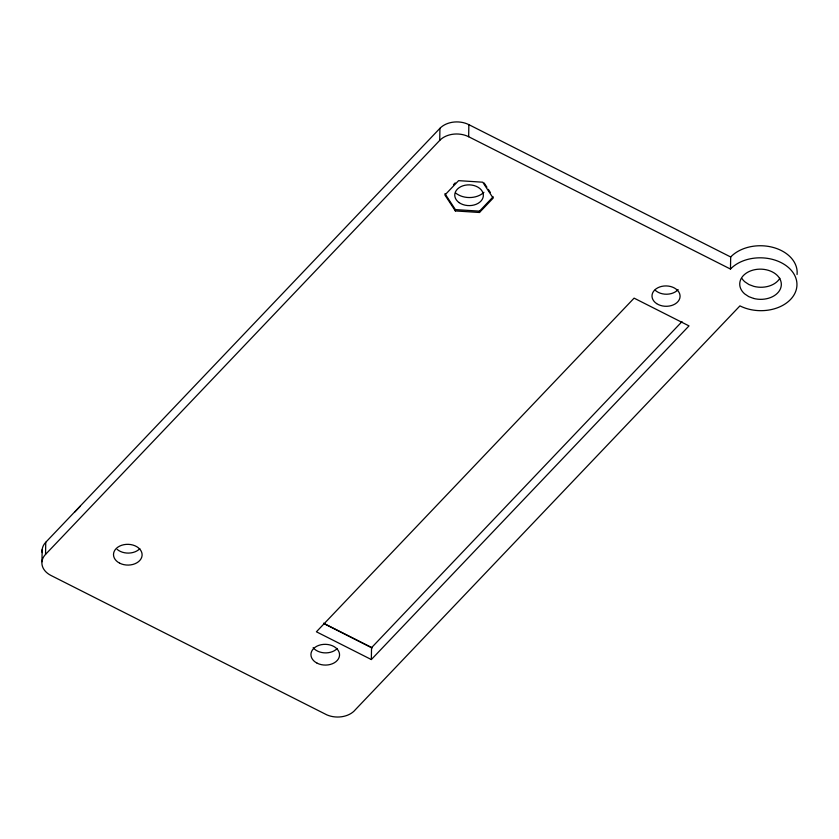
<?xml version="1.0" encoding="UTF-8"?>
<svg xmlns="http://www.w3.org/2000/svg" width="839" height="839" viewBox="0 0 839 839"><rect width="100%" height="100%" fill="white"/><g stroke="black" fill="none" stroke-linecap="round" stroke-linejoin="round"><path stroke-width="1.26" d="M41.95 561.742L42.16 549.618M45.537 554.401L439.72 140.407A20.818 15.102 1 0 1 468.655 136.726L730.475 269.057A36.423 26.418 1 0 1 781.119 262.617A36.423 26.418 1 0 1 790.569 299.439A36.423 26.418 1 0 1 739.935 305.878L355.337 709.731A20.818 15.102 1 0 1 326.853 714.87L50.938 575.439A20.818 15.102 1 0 1 45.537 554.401L45.746 542.277L439.93 128.325A20.818 15.102 1 0 1 468.865 124.654L730.685 256.986A36.423 26.418 1 0 1 772.845 247.348A36.423 26.418 1 0 1 797.05 274.51M371.331 659.548L689.008 325.899L634.095 298.139L316.408 631.798L371.331 659.548L371.541 647.687L682.002 321.62M439.72 140.407L439.93 128.325M455.357 210.935L444.911 195.015L458.597 180.647L482.719 182.199L493.164 198.119L479.478 212.487L455.357 210.935L455.388 209.593L444.943 193.673M468.655 136.726L468.865 124.654M479.478 212.487L479.509 211.145L493.185 196.777M730.475 269.057L730.685 256.986M453.49 184.695L455.199 182.902M74.828 511.989L80.45 506.085M455.388 209.593L479.509 211.145M323.592 623.241L372.348 647.886M323.634 623.471L371.541 647.687M484.134 182.986L486.914 187.233M488.308 189.352L490.396 192.54M42.244 552.586A20.818 15.102 1 0 1 45.746 542.277M779.871 278.265A20.807 15.102 1 0 1 753.81 286.351L748.954 284.547L744.927 281.862A20.807 15.102 1 0 1 741.959 278.538M483.925 192.299A18.217 13.214 1 0 1 455.808 193.127M139.819 548.685A14.315 10.383 1 0 1 117.145 549.377M337.257 648.484A14.315 10.383 1 0 1 313.136 647.698M678.122 289.581A14.053 10.194 1 0 1 655.123 290.168M753.6 298.432L748.745 296.618L744.717 293.933A20.807 15.102 1 0 1 753.202 270.053A20.807 15.102 1 0 1 781.329 284.264A20.807 15.102 1 0 1 753.6 298.432M459.143 202.639A14.315 10.383 1 0 0 482.949 197.826A14.315 10.383 1 0 0 465.079 185.23A14.315 10.383 1 0 0 459.143 202.639M119.715 563.2A14.315 10.383 1 0 0 142.074 555.617A14.315 10.383 1 0 0 121.634 545.287A14.315 10.383 1 0 0 119.715 563.2M317.152 663.198A14.315 10.383 1 0 0 339.512 655.616A14.315 10.383 1 0 0 319.061 645.285A14.315 10.383 1 0 0 317.152 663.198M656.58 303.571A14.053 10.194 1 0 0 679.758 298.401A14.053 10.194 1 0 0 661.761 286.372A14.053 10.194 1 0 0 656.58 303.571"/></g></svg>
